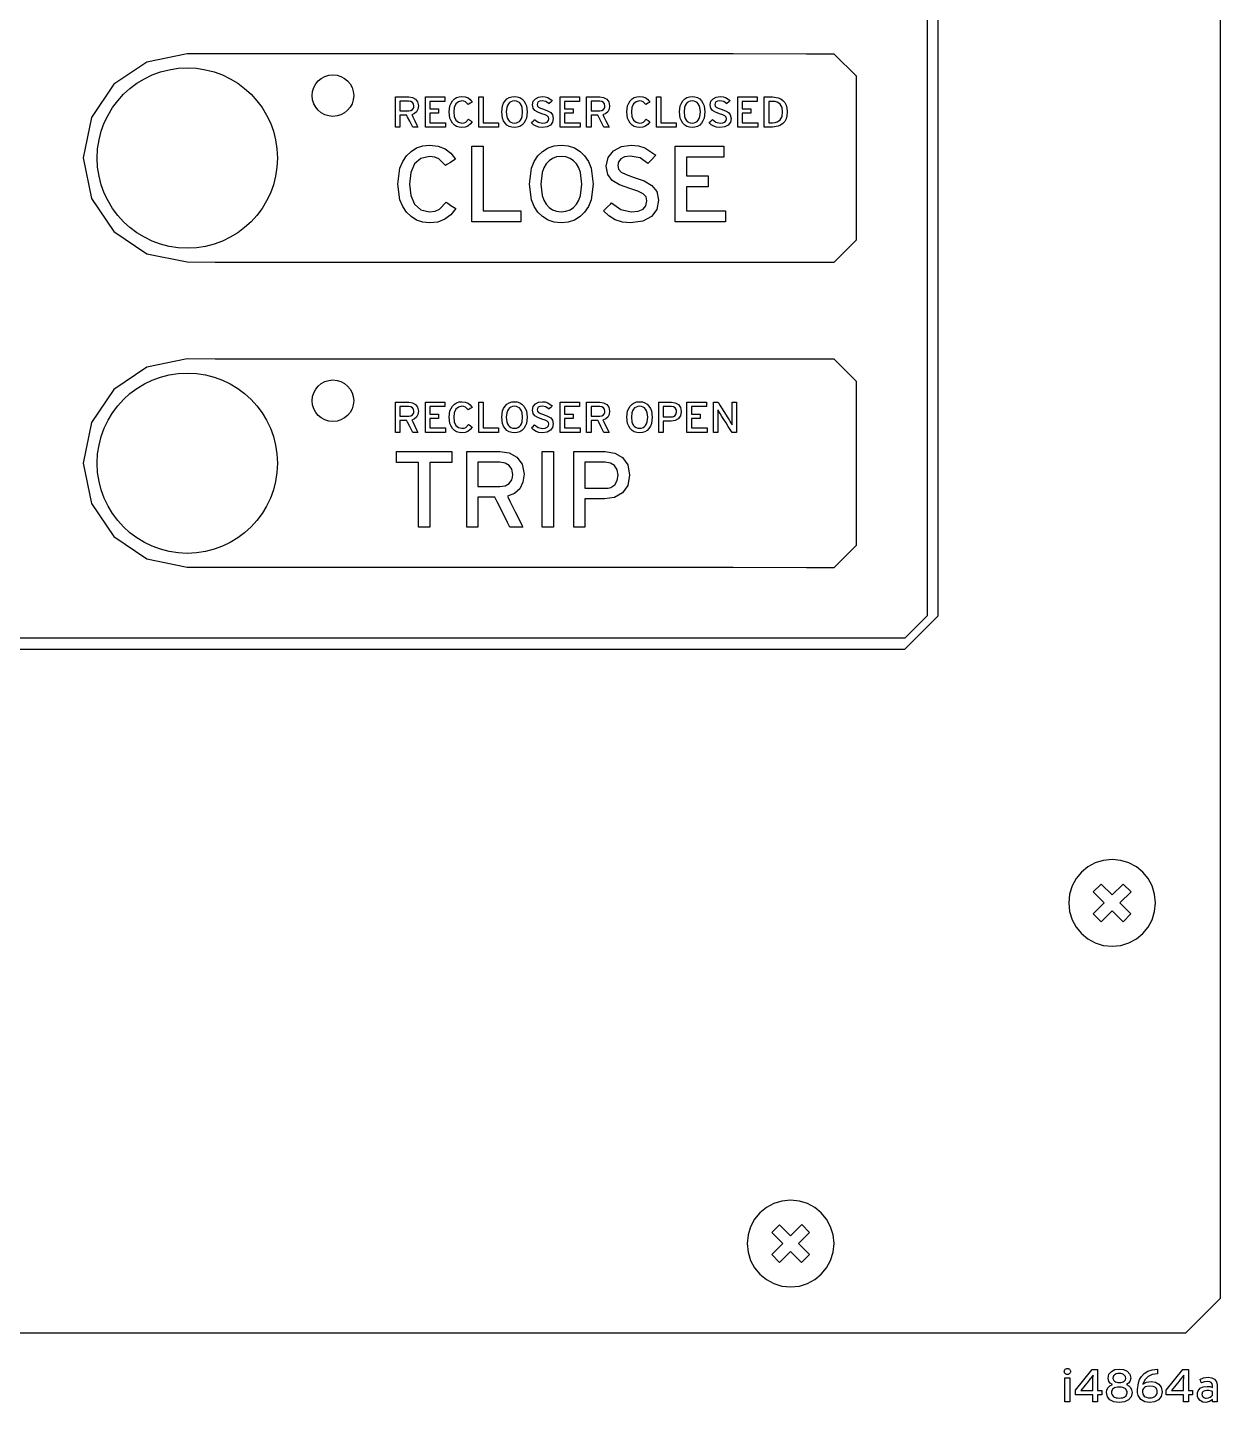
# Model space of a CAD drawing. Extents: x 0.4 to 9, y 0.3 to 17.6.
# Drawn here: x 4.673 to 8.974, y 0.252 to 5.208 of the extents above; entities that cross this region are included whole.
import ezdxf

# ---------------------------------------------------------------- set-up
doc = ezdxf.new("R2010")
doc.units = 0
doc.header["$MEASUREMENT"] = 0
doc.linetypes.add('ILL_LTYPE1', pattern=[2.796445, 1.573, -0.174778, 0.349556, -0.174778, 0.349556, -0.174778])
doc.layers.get('0').update_dxf_attribs({"linetype": 'CONTINUOUS'})
doc.layers.add('DWG', color=7, linetype='CONTINUOUS')

msp = doc.modelspace()

# ---------------------------------------------------------------- linework, layer by layer
at = {"color": 7}
for points in [[(0.3713, 12.1462), (0.3713, 9.0526), (0.3713, 5.9591), (0.3713, 3.2604), (0.3713, 1.3517), (0.3713, 0.8169), (0.3713, 0.6276), (0.4962, 0.5025), (0.4962, 0.5025), (0.8552, 0.5025), (1.8014, 0.5025), (4.6728, 0.5025), (7.5442, 0.5025), (8.4905, 0.5025), (8.8494, 0.5025), (8.9742, 0.6276), (8.9742, 0.6276), (8.9742, 0.8169), (8.9742, 1.3517), (8.9742, 3.2604), (8.9742, 5.9591), (8.9742, 9.0526), (8.9742, 12.1462)], [(1.3663, 10.804), (1.3663, 8.7315), (1.3663, 6.659), (1.3663, 4.8512), (1.3663, 3.5724), (1.3663, 3.2141), (1.3663, 3.0874), (1.4864, 2.9673), (1.7592, 2.9673), (2.4785, 2.9673), (4.6613, 2.9673), (6.8441, 2.9673), (7.5634, 2.9673), (7.8362, 2.9673), (7.9563, 3.0874), (7.9563, 3.2141), (7.9563, 3.5724), (7.9563, 4.8512), (7.9563, 6.659), (7.9563, 8.7315), (7.9563, 10.804)], [(7.8362, 3.0073), (7.7649, 3.0073), (7.5634, 3.0073), (6.8441, 3.0073), (5.8271, 3.0073), (4.6613, 3.0073), (3.4955, 3.0073), (2.4785, 3.0073), (1.7592, 3.0073), (1.5577, 3.0073), (1.4864, 3.0073), (1.4064, 3.0874), (1.4064, 3.1527), (1.4064, 3.3372), (1.4064, 3.9958), (1.4064, 4.9269), (1.4064, 5.9943)], [(7.9163, 5.9943), (7.9163, 4.9269), (7.9163, 3.9958), (7.9163, 3.3372), (7.9163, 3.1527), (7.9163, 3.0874), (7.8362, 3.0073)], [(7.5812, 5.1124), (7.481, 5.1124), (7.2168, 5.1125), (6.8433, 5.1126), (6.4151, 5.1127), (5.987, 5.1128), (5.6134, 5.1129), (5.3492, 5.113), (5.249, 5.1131), (5.103, 5.0836), (4.9838, 5.0032), (4.9035, 4.884), (4.874, 4.738), (4.9035, 4.592), (4.9838, 4.4728), (5.103, 4.3925), (5.249, 4.363), (5.249, 4.3627), (5.3492, 4.3626), (5.6134, 4.3626), (5.987, 4.3624), (6.4151, 4.3623), (6.8433, 4.3622), (7.2168, 4.3621), (7.481, 4.362), (7.5812, 4.362), (7.6613, 4.442), (7.6613, 4.5342), (7.6613, 4.7372), (7.6613, 4.9401), (7.6613, 5.0323), (7.5812, 5.1124)], [(6.0582, 4.8933), (6.0592, 4.8914), (6.0617, 4.8864), (6.0694, 4.8711), (6.077, 4.8558), (6.0795, 4.8508), (6.0805, 4.8489), (6.0775, 4.8489), (6.071, 4.8489), (6.0646, 4.8489), (6.0616, 4.8489), (6.0607, 4.8508), (6.0582, 4.8556), (6.0508, 4.8704), (6.0433, 4.8852), (6.0409, 4.8901), (6.0399, 4.892), (6.0361, 4.892), (6.0276, 4.892), (6.0192, 4.892), (6.0154, 4.892), (6.0154, 4.8901), (6.0154, 4.8852), (6.0154, 4.8704), (6.0154, 4.8556), (6.0154, 4.8508), (6.0154, 4.8489), (6.0129, 4.8489), (6.0074, 4.8489), (6.0019, 4.8489), (5.9994, 4.8489), (5.9994, 4.8501), (5.9994, 4.8536), (5.9994, 4.8659), (5.9994, 4.8833), (5.9994, 4.9033), (5.9994, 4.9233), (5.9994, 4.9407), (5.9994, 4.9531), (5.9994, 4.9565), (5.9994, 4.9578), (6.0015, 4.9578), (6.0069, 4.9578), (6.0232, 4.9578), (6.0396, 4.9578), (6.045, 4.9578), (6.0471, 4.9578), (6.0606, 4.9558), (6.0717, 4.9499), (6.0793, 4.9397), (6.0822, 4.9252), (6.0805, 4.9134), (6.0757, 4.9042), (6.0682, 4.8974), (6.0582, 4.8933)], [(6.2388, 4.8472), (6.2287, 4.8483), (6.2197, 4.8513), (6.2119, 4.8563), (6.2052, 4.8629), (6.1999, 4.8711), (6.1959, 4.8807), (6.1927, 4.9035), (6.1959, 4.9261), (6.1999, 4.9357), (6.2052, 4.9438), (6.2119, 4.9504), (6.2197, 4.9553), (6.2287, 4.9584), (6.2388, 4.9594), (6.251, 4.9581), (6.2611, 4.9542), (6.2693, 4.9479), (6.2758, 4.9391), (6.2735, 4.9377), (6.2686, 4.9347), (6.2636, 4.9317), (6.2614, 4.9303), (6.2522, 4.94), (6.2463, 4.9424), (6.2388, 4.9432), (6.2262, 4.9404), (6.217, 4.9325), (6.2114, 4.92), (6.2095, 4.9035), (6.2114, 4.8869), (6.217, 4.8743), (6.2262, 4.8663), (6.2388, 4.8635), (6.2466, 4.8644), (6.2529, 4.867), (6.2627, 4.877), (6.2648, 4.8757), (6.2695, 4.8726), (6.2742, 4.8696), (6.2763, 4.8682), (6.2694, 4.8592), (6.2608, 4.8526), (6.2505, 4.8486), (6.2388, 4.8472)], [(6.4285, 4.8472), (6.4185, 4.8483), (6.4094, 4.8513), (6.4016, 4.8563), (6.3949, 4.8629), (6.3896, 4.8711), (6.3857, 4.8807), (6.3824, 4.9035), (6.3857, 4.9261), (6.3896, 4.9357), (6.3949, 4.9438), (6.4016, 4.9504), (6.4094, 4.9553), (6.4185, 4.9584), (6.4285, 4.9594), (6.4386, 4.9584), (6.4477, 4.9553), (6.4556, 4.9504), (6.4623, 4.9438), (6.4676, 4.9357), (6.4716, 4.9261), (6.4748, 4.9035), (6.4716, 4.8807), (6.4676, 4.8711), (6.4623, 4.8629), (6.4556, 4.8563), (6.4477, 4.8513), (6.4386, 4.8483), (6.4285, 4.8472)], [(6.5282, 4.8472), (6.5168, 4.8484), (6.5064, 4.852), (6.4972, 4.8575), (6.4896, 4.8648), (6.4914, 4.8666), (6.4954, 4.8704), (6.4994, 4.8743), (6.5013, 4.876), (6.5143, 4.8667), (6.5296, 4.8631), (6.5395, 4.8642), (6.5465, 4.8672), (6.5507, 4.8722), (6.5521, 4.8791), (6.5508, 4.8847), (6.5466, 4.8892), (6.539, 4.8931), (6.5275, 4.8971), (6.5125, 4.9023), (6.5019, 4.9085), (6.4955, 4.9169), (6.4935, 4.9293), (6.4962, 4.9419), (6.5039, 4.9513), (6.5153, 4.9574), (6.5294, 4.9594), (6.5398, 4.9585), (6.5491, 4.9556), (6.565, 4.9449), (6.5632, 4.943), (6.5592, 4.9389), (6.5553, 4.9349), (6.5535, 4.933), (6.5422, 4.9409), (6.528, 4.9435), (6.5199, 4.9424), (6.5142, 4.9395), (6.511, 4.9352), (6.5099, 4.9299), (6.511, 4.925), (6.5147, 4.9208), (6.522, 4.917), (6.5336, 4.913), (6.5482, 4.9079), (6.5592, 4.9015), (6.5661, 4.8926), (6.5686, 4.8801), (6.5662, 4.8668), (6.5588, 4.8564), (6.5463, 4.8496), (6.5282, 4.8472)], [(6.7474, 4.8933), (6.7484, 4.8914), (6.7509, 4.8864), (6.7585, 4.8711), (6.7662, 4.8558), (6.7687, 4.8508), (6.7696, 4.8489), (6.7667, 4.8489), (6.7602, 4.8489), (6.7538, 4.8489), (6.7508, 4.8489), (6.7499, 4.8508), (6.7475, 4.8556), (6.7401, 4.8704), (6.7327, 4.8852), (6.7302, 4.8901), (6.7293, 4.892), (6.7255, 4.892), (6.717, 4.892), (6.7086, 4.892), (6.7047, 4.892), (6.7047, 4.8901), (6.7047, 4.8852), (6.7047, 4.8704), (6.7047, 4.8556), (6.7047, 4.8508), (6.7047, 4.8489), (6.7022, 4.8489), (6.6967, 4.8489), (6.6911, 4.8489), (6.6886, 4.8489), (6.6886, 4.8501), (6.6886, 4.8536), (6.6886, 4.8659), (6.6886, 4.8833), (6.6886, 4.9033), (6.6886, 4.9233), (6.6886, 4.9407), (6.6886, 4.9531), (6.6886, 4.9565), (6.6886, 4.9578), (6.6907, 4.9578), (6.6961, 4.9578), (6.7125, 4.9578), (6.7289, 4.9578), (6.7344, 4.9578), (6.7364, 4.9578), (6.7499, 4.9558), (6.761, 4.9499), (6.7686, 4.9397), (6.7713, 4.9252), (6.7697, 4.9134), (6.7649, 4.9042), (6.7574, 4.8974), (6.7474, 4.8933)], [(6.8795, 4.8472), (6.8694, 4.8483), (6.8604, 4.8513), (6.8526, 4.8563), (6.8459, 4.8629), (6.8406, 4.8711), (6.8366, 4.8807), (6.8334, 4.9035), (6.8366, 4.9261), (6.8406, 4.9357), (6.8459, 4.9438), (6.8526, 4.9504), (6.8604, 4.9553), (6.8694, 4.9584), (6.8795, 4.9594), (6.8917, 4.9581), (6.9018, 4.9542), (6.91, 4.9479), (6.9165, 4.9391), (6.9142, 4.9377), (6.9093, 4.9347), (6.9043, 4.9317), (6.9021, 4.9303), (6.8929, 4.94), (6.887, 4.9424), (6.8795, 4.9432), (6.8669, 4.9404), (6.8577, 4.9325), (6.8521, 4.92), (6.8502, 4.9035), (6.8521, 4.8869), (6.8577, 4.8743), (6.8669, 4.8663), (6.8795, 4.8635), (6.8873, 4.8644), (6.8936, 4.867), (6.9034, 4.877), (6.9055, 4.8757), (6.9102, 4.8726), (6.9149, 4.8696), (6.917, 4.8682), (6.9101, 4.8592), (6.9015, 4.8526), (6.8912, 4.8486), (6.8795, 4.8472)], [(7.0692, 4.8472), (7.0592, 4.8483), (7.0502, 4.8513), (7.0423, 4.8563), (7.0357, 4.8629), (7.0304, 4.8711), (7.0265, 4.8807), (7.0233, 4.9035), (7.0265, 4.9261), (7.0304, 4.9357), (7.0357, 4.9438), (7.0423, 4.9504), (7.0502, 4.9553), (7.0592, 4.9584), (7.0692, 4.9594), (7.0793, 4.9584), (7.0884, 4.9553), (7.0963, 4.9504), (7.103, 4.9438), (7.1083, 4.9357), (7.1123, 4.9261), (7.1155, 4.9035), (7.1123, 4.8807), (7.1083, 4.8711), (7.103, 4.8629), (7.0963, 4.8563), (7.0884, 4.8513), (7.0793, 4.8483), (7.0692, 4.8472)], [(7.1689, 4.8472), (7.1575, 4.8484), (7.1471, 4.852), (7.1379, 4.8575), (7.1303, 4.8648), (7.1321, 4.8666), (7.1361, 4.8704), (7.1401, 4.8743), (7.142, 4.876), (7.155, 4.8667), (7.1703, 4.8631), (7.1802, 4.8642), (7.1873, 4.8672), (7.1914, 4.8722), (7.1928, 4.8791), (7.1915, 4.8847), (7.1873, 4.8892), (7.1797, 4.8931), (7.1682, 4.8971), (7.1532, 4.9023), (7.1426, 4.9085), (7.1362, 4.9169), (7.1342, 4.9293), (7.1369, 4.9419), (7.1446, 4.9513), (7.156, 4.9574), (7.1701, 4.9594), (7.1805, 4.9585), (7.1898, 4.9556), (7.2057, 4.9449), (7.2039, 4.943), (7.1999, 4.9389), (7.196, 4.9349), (7.1942, 4.933), (7.183, 4.9409), (7.1687, 4.9435), (7.1605, 4.9424), (7.1549, 4.9395), (7.1517, 4.9352), (7.1506, 4.9299), (7.1517, 4.925), (7.1554, 4.9208), (7.1627, 4.917), (7.1743, 4.913), (7.1889, 4.9079), (7.1999, 4.9015), (7.2068, 4.8926), (7.2093, 4.8801), (7.2069, 4.8668), (7.1996, 4.8564), (7.187, 4.8496), (7.1689, 4.8472)], [(7.359, 4.8489), (7.3577, 4.8489), (7.3543, 4.8489), (7.3441, 4.8489), (7.3339, 4.8489), (7.3306, 4.8489), (7.3293, 4.8489), (7.3293, 4.8501), (7.3293, 4.8536), (7.3293, 4.8659), (7.3293, 4.8833), (7.3293, 4.9033), (7.3293, 4.9233), (7.3293, 4.9407), (7.3293, 4.9531), (7.3293, 4.9565), (7.3293, 4.9578), (7.3306, 4.9578), (7.3339, 4.9578), (7.3441, 4.9578), (7.3543, 4.9578), (7.3577, 4.9578), (7.359, 4.9578), (7.3796, 4.9547), (7.3887, 4.9507), (7.3965, 4.945), (7.403, 4.9375), (7.4079, 4.9281), (7.411, 4.9168), (7.412, 4.9035), (7.4109, 4.8901), (7.4078, 4.8787), (7.4028, 4.8692), (7.3962, 4.8617), (7.3883, 4.856), (7.3793, 4.852), (7.359, 4.8489)], [(6.0471, 4.9425), (6.0457, 4.9425), (6.0421, 4.9425), (6.0312, 4.9425), (6.0203, 4.9425), (6.0167, 4.9425), (6.0154, 4.9425), (6.0154, 4.941), (6.0154, 4.937), (6.0154, 4.925), (6.0154, 4.913), (6.0154, 4.9091), (6.0154, 4.9076), (6.0167, 4.9076), (6.0203, 4.9076), (6.0312, 4.9076), (6.0421, 4.9076), (6.0457, 4.9076), (6.0471, 4.9076), (6.0546, 4.9086), (6.0605, 4.9118), (6.0643, 4.9172), (6.0654, 4.9207), (6.0657, 4.9249), (6.0644, 4.9323), (6.0606, 4.9379), (6.0547, 4.9413), (6.0471, 4.9425)], [(6.4285, 4.9432), (6.4218, 4.9425), (6.4159, 4.9404), (6.4109, 4.9371), (6.4067, 4.9325), (6.4035, 4.9268), (6.4011, 4.92), (6.3992, 4.9035), (6.4011, 4.8869), (6.4035, 4.8801), (6.4067, 4.8743), (6.4109, 4.8697), (6.4159, 4.8663), (6.4218, 4.8642), (6.4285, 4.8635), (6.4353, 4.8642), (6.4412, 4.8663), (6.4463, 4.8697), (6.4505, 4.8743), (6.4537, 4.8801), (6.4561, 4.8869), (6.458, 4.9035), (6.4561, 4.92), (6.4537, 4.9268), (6.4505, 4.9325), (6.4463, 4.9371), (6.4412, 4.9404), (6.4353, 4.9425), (6.4285, 4.9432)], [(6.7364, 4.9425), (6.7351, 4.9425), (6.7315, 4.9425), (6.7206, 4.9425), (6.7097, 4.9425), (6.7061, 4.9425), (6.7047, 4.9425), (6.7047, 4.941), (6.7047, 4.937), (6.7047, 4.925), (6.7047, 4.913), (6.7047, 4.9091), (6.7047, 4.9076), (6.7061, 4.9076), (6.7097, 4.9076), (6.7206, 4.9076), (6.7315, 4.9076), (6.7351, 4.9076), (6.7364, 4.9076), (6.7439, 4.9086), (6.7497, 4.9118), (6.7535, 4.9172), (6.7545, 4.9207), (6.7549, 4.9249), (6.7536, 4.9323), (6.7498, 4.9379), (6.744, 4.9413), (6.7364, 4.9425)], [(7.0692, 4.9432), (7.0625, 4.9425), (7.0566, 4.9404), (7.0516, 4.9371), (7.0474, 4.9325), (7.0442, 4.9268), (7.0418, 4.92), (7.0399, 4.9035), (7.0418, 4.8869), (7.0442, 4.8801), (7.0474, 4.8743), (7.0516, 4.8697), (7.0566, 4.8663), (7.0625, 4.8642), (7.0692, 4.8635), (7.076, 4.8642), (7.0819, 4.8663), (7.087, 4.8697), (7.0912, 4.8743), (7.0946, 4.8801), (7.097, 4.8869), (7.0989, 4.9035), (7.097, 4.92), (7.0946, 4.9268), (7.0912, 4.9325), (7.087, 4.9371), (7.0819, 4.9404), (7.076, 4.9425), (7.0692, 4.9432)], [(7.359, 4.9418), (7.3569, 4.9418), (7.3524, 4.9418), (7.3478, 4.9418), (7.3458, 4.9418), (7.3458, 4.9409), (7.3458, 4.9385), (7.3458, 4.9298), (7.3458, 4.9175), (7.3458, 4.9033), (7.3458, 4.8892), (7.3458, 4.8769), (7.3458, 4.8681), (7.3458, 4.8657), (7.3458, 4.8648), (7.3478, 4.8648), (7.3524, 4.8648), (7.3569, 4.8648), (7.359, 4.8648), (7.368, 4.8656), (7.3756, 4.8676), (7.3819, 4.871), (7.3869, 4.8755), (7.3907, 4.8811), (7.3934, 4.8877), (7.3954, 4.9035), (7.3934, 4.9191), (7.3907, 4.9256), (7.3869, 4.9312), (7.3819, 4.9357), (7.3756, 4.939), (7.368, 4.9411), (7.359, 4.9418)], [(6.1228, 4.5034), (6.0977, 4.506), (6.0752, 4.5137), (6.0555, 4.5261), (6.0389, 4.5427), (6.0256, 4.5631), (6.0158, 4.5871), (6.0077, 4.6438), (6.0158, 4.7005), (6.0256, 4.7244), (6.0389, 4.7448), (6.0555, 4.7614), (6.0752, 4.7738), (6.0977, 4.7815), (6.1228, 4.7841), (6.1534, 4.7808), (6.1788, 4.771), (6.1993, 4.7551), (6.2154, 4.7333), (6.2098, 4.7297), (6.1974, 4.7219), (6.1849, 4.7141), (6.1793, 4.7106), (6.1563, 4.7351), (6.1415, 4.7411), (6.1228, 4.7431), (6.0914, 4.7362), (6.0685, 4.7163), (6.0545, 4.685), (6.0498, 4.6438), (6.0545, 4.6024), (6.0685, 4.571), (6.0914, 4.5511), (6.1228, 4.5441), (6.1423, 4.5463), (6.1582, 4.5528), (6.1827, 4.578), (6.188, 4.5744), (6.1996, 4.5666), (6.2113, 4.5588), (6.2166, 4.5553), (6.1995, 4.5331), (6.1779, 4.5169), (6.1521, 4.5068), (6.1228, 4.5034)], [(6.5974, 4.5034), (6.5722, 4.506), (6.5496, 4.5137), (6.53, 4.5261), (6.5134, 4.5427), (6.5001, 4.5631), (6.4903, 4.5871), (6.4823, 4.6438), (6.4903, 4.7005), (6.5001, 4.7244), (6.5134, 4.7448), (6.53, 4.7614), (6.5496, 4.7738), (6.5722, 4.7815), (6.5974, 4.7841), (6.6227, 4.7815), (6.6453, 4.7738), (6.665, 4.7614), (6.6816, 4.7448), (6.695, 4.7244), (6.7048, 4.7005), (6.7128, 4.6438), (6.7048, 4.5871), (6.695, 4.5631), (6.6816, 4.5427), (6.665, 4.5261), (6.6453, 4.5137), (6.6227, 4.506), (6.5974, 4.5034)], [(6.8466, 4.5034), (6.818, 4.5064), (6.7919, 4.5152), (6.769, 4.529), (6.7498, 4.5471), (6.7544, 4.5516), (6.7644, 4.5614), (6.7744, 4.5712), (6.779, 4.5756), (6.8116, 4.5521), (6.8497, 4.5434), (6.8746, 4.5459), (6.8922, 4.5533), (6.9027, 4.5657), (6.9061, 4.5831), (6.9029, 4.5971), (6.8925, 4.6084), (6.8734, 4.6183), (6.8446, 4.6282), (6.807, 4.641), (6.7805, 4.6563), (6.7647, 4.6776), (6.7595, 4.7082), (6.7665, 4.7399), (6.7856, 4.7638), (6.8141, 4.7789), (6.8493, 4.7841), (6.8754, 4.7817), (6.8987, 4.7744), (6.9383, 4.7472), (6.9338, 4.7426), (6.9239, 4.7326), (6.914, 4.7226), (6.9095, 4.718), (6.8815, 4.7376), (6.8463, 4.7441), (6.8256, 4.7414), (6.8115, 4.734), (6.8033, 4.7232), (6.8007, 4.7102), (6.8034, 4.6975), (6.8128, 4.6871), (6.8311, 4.6777), (6.8602, 4.6678), (6.8965, 4.655), (6.9239, 4.6389), (6.9413, 4.6168), (6.9473, 4.5858), (6.9414, 4.5522), (6.923, 4.5261), (6.8917, 4.5093), (6.8466, 4.5034)], [(6.5974, 4.7431), (6.5806, 4.7413), (6.5659, 4.7362), (6.5532, 4.7278), (6.5428, 4.7163), (6.5346, 4.702), (6.5286, 4.685), (6.5238, 4.6438), (6.5286, 4.6024), (6.5346, 4.5854), (6.5428, 4.571), (6.5532, 4.5595), (6.5659, 4.5511), (6.5806, 4.5458), (6.5974, 4.5441), (6.6143, 4.5458), (6.6291, 4.5511), (6.6417, 4.5595), (6.6522, 4.571), (6.6604, 4.5854), (6.6663, 4.6024), (6.6711, 4.6438), (6.6663, 4.685), (6.6604, 4.702), (6.6522, 4.7163), (6.6417, 4.7278), (6.6291, 4.7362), (6.6143, 4.7413), (6.5974, 4.7431)], [(7.5812, 4.0124), (7.481, 4.0124), (7.2168, 4.0125), (6.8433, 4.0126), (6.4151, 4.0127), (5.987, 4.0128), (5.6134, 4.013), (5.3492, 4.013), (5.249, 4.0131), (5.103, 3.9836), (4.9838, 3.9032), (4.9035, 3.784), (4.874, 3.638), (4.9035, 3.492), (4.9838, 3.3728), (5.103, 3.2925), (5.249, 3.263), (5.249, 3.2627), (5.3492, 3.2626), (5.6134, 3.2626), (5.987, 3.2625), (6.4151, 3.2623), (6.8433, 3.2622), (7.2168, 3.2621), (7.481, 3.262), (7.5812, 3.262), (7.6613, 3.342), (7.6613, 3.4343), (7.6613, 3.6372), (7.6613, 3.8401), (7.6613, 3.9324), (7.5812, 4.0124)], [(6.0582, 3.793), (6.0592, 3.7911), (6.0617, 3.7861), (6.0694, 3.7708), (6.077, 3.7555), (6.0795, 3.7505), (6.0805, 3.7486), (6.0775, 3.7486), (6.071, 3.7486), (6.0646, 3.7486), (6.0616, 3.7486), (6.0607, 3.7504), (6.0582, 3.7553), (6.0508, 3.7701), (6.0433, 3.7849), (6.0409, 3.7898), (6.0399, 3.7916), (6.0361, 3.7916), (6.0276, 3.7916), (6.0192, 3.7916), (6.0154, 3.7916), (6.0154, 3.7898), (6.0154, 3.7849), (6.0154, 3.7701), (6.0154, 3.7553), (6.0154, 3.7504), (6.0154, 3.7486), (6.0129, 3.7486), (6.0074, 3.7486), (6.0019, 3.7486), (5.9994, 3.7486), (5.9994, 3.7498), (5.9994, 3.7533), (5.9994, 3.7656), (5.9994, 3.783), (5.9994, 3.803), (5.9994, 3.823), (5.9994, 3.8404), (5.9994, 3.8527), (5.9994, 3.8562), (5.9994, 3.8574), (6.0015, 3.8574), (6.0069, 3.8574), (6.0232, 3.8574), (6.0396, 3.8574), (6.045, 3.8574), (6.0471, 3.8574), (6.0606, 3.8555), (6.0717, 3.8495), (6.0793, 3.8394), (6.0822, 3.8249), (6.0805, 3.8131), (6.0757, 3.8038), (6.0682, 3.7971), (6.0582, 3.793)], [(6.0471, 3.8418), (6.0457, 3.8418), (6.0421, 3.8418), (6.0312, 3.8418), (6.0203, 3.8418), (6.0167, 3.8418), (6.0154, 3.8418), (6.0154, 3.8403), (6.0154, 3.8364), (6.0154, 3.8244), (6.0154, 3.8124), (6.0154, 3.8084), (6.0154, 3.8069), (6.0167, 3.8069), (6.0203, 3.8069), (6.0312, 3.8069), (6.0421, 3.8069), (6.0457, 3.8069), (6.0471, 3.8069), (6.0546, 3.808), (6.0605, 3.8113), (6.0643, 3.8168), (6.0654, 3.8204), (6.0657, 3.8245), (6.0644, 3.832), (6.0606, 3.8374), (6.0547, 3.8407), (6.0471, 3.8418)], [(6.2388, 3.7469), (6.2287, 3.7479), (6.2197, 3.751), (6.2119, 3.7559), (6.2052, 3.7625), (6.1999, 3.7707), (6.1959, 3.7802), (6.1927, 3.8028), (6.1959, 3.8256), (6.1999, 3.8352), (6.2052, 3.8434), (6.2119, 3.8501), (6.2197, 3.855), (6.2287, 3.8581), (6.2388, 3.8591), (6.251, 3.8578), (6.2611, 3.8539), (6.2693, 3.8475), (6.2758, 3.8388), (6.2735, 3.8373), (6.2686, 3.8342), (6.2636, 3.831), (6.2614, 3.8296), (6.2522, 3.8395), (6.2463, 3.842), (6.2388, 3.8428), (6.2262, 3.84), (6.217, 3.832), (6.2114, 3.8194), (6.2095, 3.8028), (6.2114, 3.7863), (6.217, 3.7738), (6.2262, 3.7659), (6.2388, 3.7632), (6.2466, 3.764), (6.2529, 3.7666), (6.2627, 3.7767), (6.2648, 3.7753), (6.2695, 3.7721), (6.2742, 3.769), (6.2763, 3.7676), (6.2694, 3.7588), (6.2608, 3.7523), (6.2505, 3.7483), (6.2388, 3.7469)], [(6.4285, 3.7469), (6.4185, 3.7479), (6.4094, 3.751), (6.4016, 3.7559), (6.3949, 3.7625), (6.3896, 3.7707), (6.3857, 3.7802), (6.3824, 3.8028), (6.3857, 3.8256), (6.3896, 3.8352), (6.3949, 3.8434), (6.4016, 3.8501), (6.4094, 3.855), (6.4185, 3.8581), (6.4285, 3.8591), (6.4386, 3.8581), (6.4477, 3.855), (6.4556, 3.8501), (6.4623, 3.8434), (6.4676, 3.8352), (6.4716, 3.8256), (6.4748, 3.8028), (6.4716, 3.7802), (6.4676, 3.7707), (6.4623, 3.7625), (6.4556, 3.7559), (6.4477, 3.751), (6.4386, 3.7479), (6.4285, 3.7469)], [(6.4285, 3.8428), (6.4218, 3.8421), (6.4159, 3.84), (6.4109, 3.8366), (6.4067, 3.832), (6.4035, 3.8262), (6.4011, 3.8194), (6.3992, 3.8028), (6.4011, 3.7863), (6.4035, 3.7795), (6.4067, 3.7738), (6.4109, 3.7693), (6.4159, 3.7659), (6.4218, 3.7639), (6.4285, 3.7632), (6.4353, 3.7639), (6.4412, 3.7659), (6.4463, 3.7693), (6.4505, 3.7738), (6.4537, 3.7795), (6.4561, 3.7863), (6.458, 3.8028), (6.4561, 3.8194), (6.4537, 3.8262), (6.4505, 3.832), (6.4463, 3.8366), (6.4412, 3.84), (6.4353, 3.8421), (6.4285, 3.8428)], [(6.5282, 3.7469), (6.5168, 3.7481), (6.5064, 3.7516), (6.4972, 3.7572), (6.4896, 3.7645), (6.4914, 3.7663), (6.4954, 3.7701), (6.4994, 3.774), (6.5013, 3.7757), (6.5143, 3.7663), (6.5296, 3.7628), (6.5395, 3.7638), (6.5465, 3.7668), (6.5507, 3.7718), (6.5521, 3.7788), (6.5508, 3.7844), (6.5466, 3.7889), (6.539, 3.7928), (6.5275, 3.7967), (6.5125, 3.8018), (6.5019, 3.808), (6.4955, 3.8164), (6.4935, 3.8286), (6.4962, 3.8414), (6.5039, 3.851), (6.5153, 3.857), (6.5294, 3.8591), (6.5398, 3.8581), (6.5491, 3.8552), (6.565, 3.8442), (6.5632, 3.8424), (6.5592, 3.8384), (6.5553, 3.8345), (6.5535, 3.8327), (6.5422, 3.8406), (6.528, 3.8432), (6.5199, 3.8421), (6.5142, 3.8391), (6.511, 3.8347), (6.5099, 3.8296), (6.511, 3.8244), (6.5147, 3.8202), (6.522, 3.8165), (6.5336, 3.8127), (6.5482, 3.8074), (6.5592, 3.8009), (6.5661, 3.7921), (6.5686, 3.7798), (6.5662, 3.7663), (6.5588, 3.756), (6.5463, 3.7493), (6.5282, 3.7469)], [(6.7474, 3.793), (6.7484, 3.7911), (6.7509, 3.7861), (6.7585, 3.7708), (6.7662, 3.7555), (6.7687, 3.7505), (6.7696, 3.7486), (6.7667, 3.7486), (6.7602, 3.7486), (6.7538, 3.7486), (6.7508, 3.7486), (6.7499, 3.7504), (6.7475, 3.7553), (6.7401, 3.7701), (6.7327, 3.7849), (6.7302, 3.7898), (6.7293, 3.7916), (6.7255, 3.7916), (6.717, 3.7916), (6.7086, 3.7916), (6.7047, 3.7916), (6.7047, 3.7898), (6.7047, 3.7849), (6.7047, 3.7701), (6.7047, 3.7553), (6.7047, 3.7504), (6.7047, 3.7486), (6.7022, 3.7486), (6.6967, 3.7486), (6.6911, 3.7486), (6.6886, 3.7486), (6.6886, 3.7498), (6.6886, 3.7533), (6.6886, 3.7656), (6.6886, 3.783), (6.6886, 3.803), (6.6886, 3.823), (6.6886, 3.8404), (6.6886, 3.8527), (6.6886, 3.8562), (6.6886, 3.8574), (6.6907, 3.8574), (6.6961, 3.8574), (6.7125, 3.8574), (6.7289, 3.8574), (6.7344, 3.8574), (6.7364, 3.8574), (6.7499, 3.8555), (6.761, 3.8495), (6.7686, 3.8394), (6.7713, 3.8249), (6.7697, 3.8131), (6.7649, 3.8038), (6.7574, 3.7971), (6.7474, 3.793)], [(6.7364, 3.8418), (6.7351, 3.8418), (6.7315, 3.8418), (6.7206, 3.8418), (6.7097, 3.8418), (6.7061, 3.8418), (6.7047, 3.8418), (6.7047, 3.8403), (6.7047, 3.8364), (6.7047, 3.8244), (6.7047, 3.8124), (6.7047, 3.8084), (6.7047, 3.8069), (6.7061, 3.8069), (6.7097, 3.8069), (6.7206, 3.8069), (6.7315, 3.8069), (6.7351, 3.8069), (6.7364, 3.8069), (6.7439, 3.808), (6.7497, 3.8113), (6.7535, 3.8168), (6.7545, 3.8204), (6.7549, 3.8245), (6.7536, 3.832), (6.7498, 3.8374), (6.744, 3.8407), (6.7364, 3.8418)], [(6.8795, 3.7469), (6.8694, 3.7479), (6.8604, 3.751), (6.8526, 3.7559), (6.8459, 3.7625), (6.8406, 3.7707), (6.8366, 3.7802), (6.8334, 3.8028), (6.8366, 3.8256), (6.8406, 3.8352), (6.8459, 3.8434), (6.8526, 3.8501), (6.8604, 3.855), (6.8694, 3.8581), (6.8795, 3.8591), (6.8896, 3.8581), (6.8987, 3.855), (6.9065, 3.8501), (6.9132, 3.8434), (6.9185, 3.8352), (6.9224, 3.8256), (6.9256, 3.8028), (6.9224, 3.7802), (6.9185, 3.7707), (6.9132, 3.7625), (6.9065, 3.7559), (6.8987, 3.751), (6.8896, 3.7479), (6.8795, 3.7469)], [(6.8795, 3.8428), (6.8728, 3.8421), (6.8669, 3.84), (6.8618, 3.8366), (6.8576, 3.832), (6.8543, 3.8262), (6.8519, 3.8194), (6.85, 3.8028), (6.8519, 3.7863), (6.8543, 3.7795), (6.8576, 3.7738), (6.8618, 3.7693), (6.8669, 3.7659), (6.8728, 3.7639), (6.8795, 3.7632), (6.8863, 3.7639), (6.8922, 3.7659), (6.8973, 3.7693), (6.9014, 3.7738), (6.9047, 3.7795), (6.9071, 3.7863), (6.909, 3.8028), (6.9071, 3.8194), (6.9047, 3.8262), (6.9014, 3.832), (6.8973, 3.8366), (6.8922, 3.84), (6.8863, 3.8421), (6.8795, 3.8428)], [(6.9933, 3.7889), (6.9921, 3.7889), (6.9888, 3.7889), (6.9791, 3.7889), (6.9694, 3.7889), (6.9662, 3.7889), (6.965, 3.7889), (6.965, 3.7872), (6.965, 3.7826), (6.965, 3.7688), (6.965, 3.7549), (6.965, 3.7503), (6.965, 3.7486), (6.9624, 3.7486), (6.9569, 3.7486), (6.9514, 3.7486), (6.9489, 3.7486), (6.9489, 3.7498), (6.9489, 3.7533), (6.9489, 3.7656), (6.9489, 3.783), (6.9489, 3.803), (6.9489, 3.823), (6.9489, 3.8404), (6.9489, 3.8527), (6.9489, 3.8562), (6.9489, 3.8574), (6.9508, 3.8574), (6.956, 3.8574), (6.9717, 3.8574), (6.9873, 3.8574), (6.9925, 3.8574), (6.9945, 3.8574), (7.0084, 3.8553), (7.0194, 3.8488), (7.0267, 3.8381), (7.0294, 3.8232), (7.0267, 3.8084), (7.0193, 3.7977), (7.0079, 3.7911), (6.9933, 3.7889)], [(6.9941, 3.8418), (6.9929, 3.8418), (6.9896, 3.8418), (6.9795, 3.8418), (6.9695, 3.8418), (6.9662, 3.8418), (6.965, 3.8418), (6.965, 3.8402), (6.965, 3.836), (6.965, 3.83), (6.965, 3.8232), (6.965, 3.8163), (6.965, 3.8104), (6.965, 3.8061), (6.965, 3.8045), (6.9662, 3.8045), (6.9695, 3.8045), (6.9795, 3.8045), (6.9896, 3.8045), (6.9929, 3.8045), (6.9941, 3.8045), (6.9985, 3.8049), (7.0023, 3.8058), (7.0081, 3.8095), (7.0116, 3.8154), (7.0128, 3.8232), (7.0124, 3.8275), (7.0115, 3.8312), (7.0077, 3.8371), (7.0018, 3.8406), (6.9941, 3.8418)], [(7.2133, 3.7486), (7.2115, 3.7515), (7.2066, 3.7592), (7.1996, 3.7701), (7.1916, 3.7827), (7.1837, 3.7952), (7.1767, 3.8061), (7.1718, 3.8138), (7.1699, 3.8167), (7.1618, 3.8303), (7.1618, 3.8255), (7.1619, 3.8183), (7.162, 3.8049), (7.162, 3.8024), (7.162, 3.7961), (7.162, 3.7767), (7.162, 3.7574), (7.162, 3.751), (7.162, 3.7486), (7.1595, 3.7486), (7.154, 3.7486), (7.1485, 3.7486), (7.146, 3.7486), (7.146, 3.7498), (7.146, 3.7533), (7.146, 3.7656), (7.146, 3.783), (7.146, 3.803), (7.146, 3.823), (7.146, 3.8404), (7.146, 3.8527), (7.146, 3.8562), (7.146, 3.8574), (7.1487, 3.8574), (7.1544, 3.8574), (7.1602, 3.8574), (7.1628, 3.8574), (7.1646, 3.8546), (7.1693, 3.847), (7.1835, 3.8242), (7.1977, 3.8013), (7.2024, 3.7938), (7.2042, 3.791), (7.2091, 3.7827), (7.2132, 3.7757), (7.2131, 3.7805), (7.2131, 3.7877), (7.213, 3.8011), (7.213, 3.8036), (7.213, 3.8099), (7.213, 3.8293), (7.213, 3.8486), (7.213, 3.855), (7.213, 3.8574), (7.2155, 3.8574), (7.221, 3.8574), (7.2264, 3.8574), (7.2289, 3.8574), (7.2289, 3.8562), (7.2289, 3.8527), (7.2289, 3.8404), (7.2289, 3.823), (7.2289, 3.803), (7.2289, 3.783), (7.2289, 3.7656), (7.2289, 3.7533), (7.2289, 3.7498), (7.2289, 3.7486), (7.2265, 3.7486), (7.2211, 3.7486), (7.2158, 3.7486), (7.2133, 3.7486)], [(6.4036, 3.5183), (6.406, 3.5136), (6.4123, 3.501), (6.4314, 3.4627), (6.4505, 3.4245), (6.4568, 3.4119), (6.4592, 3.4071), (6.4519, 3.4071), (6.4357, 3.4071), (6.4196, 3.4071), (6.4123, 3.4071), (6.4099, 3.4118), (6.4038, 3.424), (6.3852, 3.461), (6.3666, 3.4981), (6.3605, 3.5103), (6.3582, 3.5149), (6.3486, 3.5149), (6.3274, 3.5149), (6.3062, 3.5149), (6.2966, 3.5149), (6.2966, 3.5103), (6.2966, 3.4981), (6.2966, 3.461), (6.2966, 3.424), (6.2966, 3.4118), (6.2966, 3.4071), (6.2904, 3.4071), (6.2766, 3.4071), (6.2629, 3.4071), (6.2566, 3.4071), (6.2566, 3.4102), (6.2566, 3.4188), (6.2566, 3.4497), (6.2566, 3.4933), (6.2566, 3.5433), (6.2566, 3.5933), (6.2566, 3.6369), (6.2566, 3.6677), (6.2566, 3.6763), (6.2566, 3.6794), (6.2617, 3.6794), (6.2753, 3.6794), (6.3163, 3.6794), (6.3573, 3.6794), (6.3708, 3.6794), (6.376, 3.6794), (6.4097, 3.6746), (6.4375, 3.6597), (6.4565, 3.6343), (6.4635, 3.598), (6.4593, 3.5685), (6.4474, 3.5453), (6.4285, 3.5285), (6.4036, 3.5183)], [(6.7532, 3.5085), (6.7501, 3.5085), (6.7421, 3.5085), (6.7177, 3.5085), (6.6933, 3.5085), (6.6852, 3.5085), (6.6822, 3.5085), (6.6822, 3.5041), (6.6822, 3.4927), (6.6822, 3.4578), (6.6822, 3.423), (6.6822, 3.4115), (6.6822, 3.4071), (6.6759, 3.4071), (6.6621, 3.4071), (6.6483, 3.4071), (6.642, 3.4071), (6.642, 3.4102), (6.642, 3.4188), (6.642, 3.4497), (6.642, 3.4933), (6.642, 3.5433), (6.642, 3.5933), (6.642, 3.6369), (6.642, 3.6677), (6.642, 3.6763), (6.642, 3.6794), (6.6469, 3.6794), (6.6598, 3.6794), (6.6989, 3.6794), (6.7381, 3.6794), (6.751, 3.6794), (6.7559, 3.6794), (6.7908, 3.674), (6.8185, 3.658), (6.8368, 3.6313), (6.8434, 3.5943), (6.8367, 3.5571), (6.8181, 3.5303), (6.7896, 3.514), (6.7532, 3.5085)], [(6.376, 3.6407), (6.3726, 3.6407), (6.3636, 3.6407), (6.3363, 3.6407), (6.309, 3.6407), (6.3, 3.6407), (6.2966, 3.6407), (6.2966, 3.637), (6.2966, 3.6271), (6.2966, 3.597), (6.2966, 3.5669), (6.2966, 3.557), (6.2966, 3.5533), (6.3, 3.5533), (6.309, 3.5533), (6.3363, 3.5533), (6.3636, 3.5533), (6.3726, 3.5533), (6.376, 3.5533), (6.3947, 3.5559), (6.4093, 3.5639), (6.4189, 3.5776), (6.4214, 3.5866), (6.4223, 3.597), (6.4189, 3.6157), (6.4095, 3.6294), (6.3949, 3.6379), (6.376, 3.6407)], [(6.7552, 3.6407), (6.7521, 3.6407), (6.7438, 3.6407), (6.7187, 3.6407), (6.6936, 3.6407), (6.6853, 3.6407), (6.6822, 3.6407), (6.6822, 3.6367), (6.6822, 3.6261), (6.6822, 3.6111), (6.6822, 3.594), (6.6822, 3.5768), (6.6822, 3.5618), (6.6822, 3.5512), (6.6822, 3.5472), (6.6853, 3.5472), (6.6936, 3.5472), (6.7187, 3.5472), (6.7438, 3.5472), (6.7521, 3.5472), (6.7552, 3.5472), (6.7661, 3.548), (6.7756, 3.5504), (6.7902, 3.5598), (6.7989, 3.5746), (6.8019, 3.5943), (6.7986, 3.6141), (6.7892, 3.6287), (6.7745, 3.6377), (6.7552, 3.6407)], [(8.7399, 2.0525), (8.7367, 2.084), (8.7276, 2.1134), (8.7131, 2.14), (8.694, 2.1632), (8.6708, 2.1824), (8.6442, 2.1968), (8.6148, 2.2059), (8.5832, 2.2091), (8.5517, 2.2059), (8.5223, 2.1968), (8.4958, 2.1824), (8.4727, 2.1632), (8.4536, 2.14), (8.4392, 2.1134), (8.4301, 2.084), (8.4269, 2.0525), (8.4301, 2.0209), (8.4392, 1.9916), (8.4536, 1.965), (8.4727, 1.9419), (8.4958, 1.9228), (8.5223, 1.9084), (8.5517, 1.8993), (8.5832, 1.8962), (8.6148, 1.8993), (8.6442, 1.9084), (8.6708, 1.9228), (8.694, 1.9419), (8.7131, 1.965), (8.7276, 1.9916), (8.7367, 2.0209), (8.7399, 2.0525), (8.7399, 2.0525), (8.7399, 2.0525)], [(7.5807, 0.8247), (7.5776, 0.8561), (7.5684, 0.8854), (7.554, 0.912), (7.5349, 0.9351), (7.5118, 0.9542), (7.4852, 0.9687), (7.4558, 0.9778), (7.4242, 0.981), (7.3927, 0.9778), (7.3634, 0.9687), (7.3368, 0.9542), (7.3136, 0.9351), (7.2945, 0.912), (7.2801, 0.8854), (7.2709, 0.8561), (7.2678, 0.8247), (7.2709, 0.7931), (7.2801, 0.7637), (7.2945, 0.7371), (7.3136, 0.7139), (7.3368, 0.6948), (7.3634, 0.6803), (7.3927, 0.6712), (7.4242, 0.668), (7.4558, 0.6712), (7.4852, 0.6803), (7.5118, 0.6948), (7.5349, 0.7139), (7.554, 0.7371), (7.5684, 0.7637), (7.5776, 0.7931), (7.5807, 0.8247), (7.5807, 0.8247), (7.5807, 0.8247)]]:
    msp.add_lwpolyline(points, dxfattribs=at)
for points in [[(6.1072, 4.8489), (6.1072, 4.9578), (6.1774, 4.9578), (6.1774, 4.9418), (6.1237, 4.9418), (6.1237, 4.915), (6.1549, 4.915), (6.1549, 4.8991), (6.1237, 4.8991), (6.1237, 4.8648), (6.1798, 4.8648), (6.1798, 4.8489)], [(6.2997, 4.8489), (6.2997, 4.9578), (6.3161, 4.9578), (6.3161, 4.8648), (6.3704, 4.8648), (6.3704, 4.8489)], [(6.593, 4.8489), (6.593, 4.9578), (6.6632, 4.9578), (6.6632, 4.9418), (6.6093, 4.9418), (6.6093, 4.915), (6.6406, 4.915), (6.6406, 4.8991), (6.6093, 4.8991), (6.6093, 4.8648), (6.6654, 4.8648), (6.6654, 4.8489)], [(6.9405, 4.8489), (6.9405, 4.9578), (6.9568, 4.9578), (6.9568, 4.8648), (7.0111, 4.8648), (7.0111, 4.8489)], [(7.2337, 4.8489), (7.2337, 4.9578), (7.3039, 4.9578), (7.3039, 4.9418), (7.25, 4.9418), (7.25, 4.915), (7.2813, 4.915), (7.2813, 4.8991), (7.25, 4.8991), (7.25, 4.8648), (7.3062, 4.8648), (7.3062, 4.8489)], [(6.2753, 4.5074), (6.2753, 4.7797), (6.3161, 4.7797), (6.3161, 4.5475), (6.4519, 4.5475), (6.4519, 4.5074)], [(7.0084, 4.5074), (7.0084, 4.7797), (7.1837, 4.7797), (7.1837, 4.7401), (7.0492, 4.7401), (7.0492, 4.6729), (7.1274, 4.6729), (7.1274, 4.6332), (7.0492, 4.6332), (7.0492, 4.5471), (7.1896, 4.5471), (7.1896, 4.5074)], [(6.1072, 3.7486), (6.1072, 3.8574), (6.1774, 3.8574), (6.1774, 3.8415), (6.1237, 3.8415), (6.1237, 3.8147), (6.1549, 3.8147), (6.1549, 3.7988), (6.1237, 3.7988), (6.1237, 3.7645), (6.1798, 3.7645), (6.1798, 3.7486)], [(6.2997, 3.7486), (6.2997, 3.8574), (6.3161, 3.8574), (6.3161, 3.7645), (6.3704, 3.7645), (6.3704, 3.7486)], [(6.593, 3.7486), (6.593, 3.8574), (6.6632, 3.8574), (6.6632, 3.8415), (6.6093, 3.8415), (6.6093, 3.8147), (6.6406, 3.8147), (6.6406, 3.7988), (6.6093, 3.7988), (6.6093, 3.7645), (6.6654, 3.7645), (6.6654, 3.7486)], [(7.0504, 3.7486), (7.0504, 3.8574), (7.1206, 3.8574), (7.1206, 3.8415), (7.0669, 3.8415), (7.0669, 3.8147), (7.098, 3.8147), (7.098, 3.7988), (7.0669, 3.7988), (7.0669, 3.7645), (7.123, 3.7645), (7.123, 3.7486)], [(6.1237, 3.6394), (6.1237, 3.4071), (6.0828, 3.4071), (6.0828, 3.6394), (6.0035, 3.6394), (6.0035, 3.6794), (6.203, 3.6794), (6.203, 3.6394)], [(6.5286, 3.4071), (6.5286, 3.6794), (6.5692, 3.6794), (6.5692, 3.4071)]]:
    msp.add_lwpolyline(points, close=True, dxfattribs=at)
at = {"color": 7, "linetype": 'ILL_LTYPE1'}
for points in [[(8.5436, 2.1206), (8.5154, 2.0921), (8.5551, 2.0525), (8.5154, 2.0128), (8.5436, 1.9847), (8.5832, 2.0243), (8.6229, 1.9847), (8.6514, 2.0128), (8.6117, 2.0525), (8.6517, 2.0925), (8.6233, 2.1206), (8.5832, 2.081)], [(7.3846, 0.8925), (7.3563, 0.8643), (7.3959, 0.8247), (7.3563, 0.785), (7.3846, 0.7565), (7.4242, 0.7962), (7.4639, 0.7565), (7.4922, 0.785), (7.4526, 0.8247), (7.4926, 0.8647), (7.4643, 0.8928), (7.4242, 0.8528)]]:
    msp.add_lwpolyline(points, close=True, dxfattribs=at)
at = {"color": 7}
for centre, radius in [((5.249, 4.7375), 0.325), ((5.7739, 4.9625), 0.0749), ((5.249, 3.6375), 0.325), ((5.7739, 3.8625), 0.0749), ((5.7739, 3.8625), 0.0749)]:
    msp.add_circle(centre, radius, dxfattribs=at)
at = {"layer": 'DWG', "color": 7}
for points in [[(8.4222, 0.3523), (8.4199, 0.3525), (8.4179, 0.3532), (8.416, 0.3542), (8.4143, 0.3556), (8.4129, 0.3572), (8.4119, 0.359), (8.4112, 0.361), (8.411, 0.3632), (8.4112, 0.3655), (8.4119, 0.3676), (8.4129, 0.3695), (8.4143, 0.3712), (8.416, 0.3725), (8.4179, 0.3735), (8.4199, 0.3741), (8.4222, 0.3743), (8.4244, 0.3741), (8.4264, 0.3735), (8.4283, 0.3725), (8.4299, 0.3712), (8.4312, 0.3695), (8.4322, 0.3676), (8.4328, 0.3655), (8.433, 0.3632), (8.4328, 0.361), (8.4322, 0.359), (8.4312, 0.3572), (8.4299, 0.3556), (8.4283, 0.3542), (8.4264, 0.3532), (8.4244, 0.3525), (8.4222, 0.3523)], [(8.5042, 0.3367), (8.5033, 0.3355), (8.5007, 0.3322), (8.4929, 0.3223), (8.4851, 0.3124), (8.4825, 0.3091), (8.4815, 0.3079), (8.4757, 0.3008), (8.4707, 0.295), (8.4745, 0.2951), (8.4794, 0.2952), (8.4893, 0.2953), (8.4904, 0.2953), (8.4932, 0.2953), (8.5017, 0.2953), (8.5102, 0.2953), (8.513, 0.2953), (8.5141, 0.2953), (8.5141, 0.2968), (8.5141, 0.3006), (8.5141, 0.3123), (8.5141, 0.324), (8.5141, 0.3278), (8.5141, 0.3293), (8.5144, 0.3407), (8.5146, 0.3463), (8.5147, 0.3506), (8.51, 0.3443), (8.5042, 0.3367)], [(8.609, 0.2516), (8.59, 0.254), (8.5757, 0.2609), (8.5667, 0.2722), (8.5636, 0.2875), (8.5649, 0.2972), (8.5688, 0.3054), (8.5753, 0.3118), (8.5843, 0.3164), (8.5768, 0.3211), (8.572, 0.327), (8.5687, 0.3391), (8.5719, 0.3537), (8.5807, 0.3639), (8.5937, 0.37), (8.6097, 0.372), (8.6248, 0.37), (8.6378, 0.3641), (8.6469, 0.354), (8.6504, 0.3394), (8.647, 0.3273), (8.6422, 0.3212), (8.6348, 0.3164), (8.6431, 0.3121), (8.6495, 0.3059), (8.6537, 0.2977), (8.6551, 0.2875), (8.6519, 0.2722), (8.6426, 0.2609), (8.6281, 0.254), (8.609, 0.2516)], [(8.6093, 0.356), (8.6035, 0.3557), (8.5986, 0.3547), (8.5946, 0.3531), (8.5915, 0.351), (8.5891, 0.3486), (8.5875, 0.3457), (8.5863, 0.3394), (8.5867, 0.3361), (8.5879, 0.3331), (8.5898, 0.3304), (8.5925, 0.328), (8.5959, 0.3261), (8.5999, 0.3247), (8.6045, 0.3238), (8.6097, 0.3235), (8.615, 0.3238), (8.6196, 0.3247), (8.6235, 0.3261), (8.6268, 0.3279), (8.6312, 0.3328), (8.6327, 0.3387), (8.6315, 0.3452), (8.6298, 0.3481), (8.6274, 0.3507), (8.6242, 0.3529), (8.6202, 0.3546), (8.6152, 0.3557), (8.6093, 0.356)], [(8.7182, 0.2516), (8.7011, 0.2542), (8.6872, 0.2625), (8.6779, 0.2769), (8.6753, 0.2866), (8.6745, 0.2981), (8.678, 0.3222), (8.6827, 0.3344), (8.6898, 0.3458), (8.6995, 0.3559), (8.7121, 0.364), (8.7277, 0.3696), (8.7467, 0.372), (8.7467, 0.3694), (8.7467, 0.3637), (8.7467, 0.358), (8.7467, 0.3554), (8.7282, 0.3525), (8.7132, 0.3453), (8.7017, 0.3338), (8.6941, 0.3177), (8.7072, 0.3247), (8.7246, 0.3269), (8.7398, 0.3247), (8.7523, 0.318), (8.7608, 0.3067), (8.764, 0.2906), (8.7604, 0.2738), (8.7507, 0.2616), (8.7362, 0.2541), (8.7182, 0.2516)], [(8.8314, 0.3367), (8.8305, 0.3355), (8.8279, 0.3322), (8.8201, 0.3223), (8.8123, 0.3124), (8.8097, 0.3091), (8.8087, 0.3079), (8.8029, 0.3008), (8.7979, 0.295), (8.8017, 0.2951), (8.8066, 0.2952), (8.8165, 0.2953), (8.8176, 0.2953), (8.8204, 0.2953), (8.8289, 0.2953), (8.8374, 0.2953), (8.8402, 0.2953), (8.8413, 0.2953), (8.8413, 0.2968), (8.8413, 0.3006), (8.8413, 0.3123), (8.8413, 0.324), (8.8413, 0.3278), (8.8413, 0.3293), (8.8416, 0.3407), (8.8419, 0.3463), (8.842, 0.3506), (8.8372, 0.3443), (8.8314, 0.3367)], [(8.6093, 0.3069), (8.6028, 0.3065), (8.5971, 0.3056), (8.5922, 0.304), (8.5883, 0.3018), (8.5852, 0.2991), (8.583, 0.2959), (8.5816, 0.2921), (8.5812, 0.2879), (8.5817, 0.2835), (8.5831, 0.2796), (8.5854, 0.2761), (8.5885, 0.2731), (8.5925, 0.2708), (8.5974, 0.269), (8.603, 0.2679), (8.6093, 0.2675), (8.6159, 0.2679), (8.6216, 0.269), (8.6264, 0.2707), (8.6304, 0.273), (8.6335, 0.2758), (8.6357, 0.2791), (8.6375, 0.2869), (8.6371, 0.2913), (8.6358, 0.2953), (8.6337, 0.2987), (8.6307, 0.3016), (8.6267, 0.3038), (8.6219, 0.3055), (8.6161, 0.3065), (8.6093, 0.3069)], [(8.7199, 0.3106), (8.7084, 0.3093), (8.7037, 0.3077), (8.6998, 0.3055), (8.6966, 0.3026), (8.6943, 0.299), (8.6929, 0.2948), (8.6924, 0.2899), (8.6941, 0.2819), (8.6992, 0.275), (8.7029, 0.2724), (8.7074, 0.2703), (8.7128, 0.269), (8.7189, 0.2686), (8.7251, 0.2689), (8.7306, 0.2701), (8.7353, 0.2719), (8.7392, 0.2744), (8.7423, 0.2776), (8.7445, 0.2813), (8.7459, 0.2855), (8.7463, 0.2903), (8.7459, 0.2951), (8.7445, 0.2993), (8.7424, 0.3028), (8.7393, 0.3056), (8.7356, 0.3078), (8.731, 0.3094), (8.7199, 0.3106)], [(8.9454, 0.2536), (8.9454, 0.255), (8.9454, 0.2579), (8.9454, 0.2608), (8.9454, 0.2621), (8.9346, 0.2547), (8.9213, 0.2516), (8.9106, 0.2532), (8.9009, 0.2583), (8.8938, 0.2675), (8.8918, 0.2737), (8.8911, 0.2811), (8.8918, 0.288), (8.8938, 0.2938), (8.901, 0.3027), (8.912, 0.3079), (8.9257, 0.3096), (8.9368, 0.3087), (8.9454, 0.3062), (8.9454, 0.3126), (8.9443, 0.319), (8.9411, 0.3237), (8.9359, 0.3266), (8.9288, 0.3276), (8.9166, 0.3262), (8.906, 0.3221), (8.905, 0.3241), (8.9027, 0.3286), (8.9003, 0.333), (8.8993, 0.335), (8.9128, 0.3408), (8.9294, 0.3428), (8.9427, 0.341), (8.953, 0.3356), (8.9596, 0.3265), (8.962, 0.3137), (8.962, 0.3111), (8.962, 0.3043), (8.962, 0.2836), (8.962, 0.263), (8.962, 0.2562), (8.962, 0.2536), (8.9594, 0.2536), (8.9537, 0.2536), (8.948, 0.2536), (8.9454, 0.2536)], [(8.9454, 0.2909), (8.9415, 0.2925), (8.937, 0.2937), (8.9317, 0.2944), (8.9254, 0.2947), (8.9178, 0.2937), (8.9122, 0.2911), (8.9086, 0.2871), (8.9077, 0.2846), (8.9074, 0.2818), (8.9084, 0.2758), (8.9115, 0.2712), (8.9138, 0.2695), (8.9167, 0.2682), (8.9201, 0.2675), (8.924, 0.2672), (8.9306, 0.2682), (8.9366, 0.2708), (8.9416, 0.2744), (8.9454, 0.2784), (8.9454, 0.2789), (8.9454, 0.2803), (8.9454, 0.2847), (8.9454, 0.289), (8.9454, 0.2904), (8.9454, 0.2909)]]:
    msp.add_lwpolyline(points, dxfattribs=at)
for points in [[(8.531, 0.2797), (8.531, 0.2536), (8.5141, 0.2536), (8.5141, 0.2791), (8.451, 0.2791), (8.451, 0.2957), (8.511, 0.3703), (8.531, 0.3703), (8.531, 0.2953), (8.5466, 0.2953), (8.5466, 0.2797)], [(8.8582, 0.2797), (8.8582, 0.2536), (8.8413, 0.2536), (8.8413, 0.2791), (8.7782, 0.2791), (8.7782, 0.2957), (8.8382, 0.3703), (8.8582, 0.3703), (8.8582, 0.2953), (8.8738, 0.2953), (8.8738, 0.2797)], [(8.4134, 0.2536), (8.4134, 0.3411), (8.4307, 0.3411), (8.4307, 0.2536)]]:
    msp.add_lwpolyline(points, close=True, dxfattribs=at)

doc.saveas('drawing.dxf')
